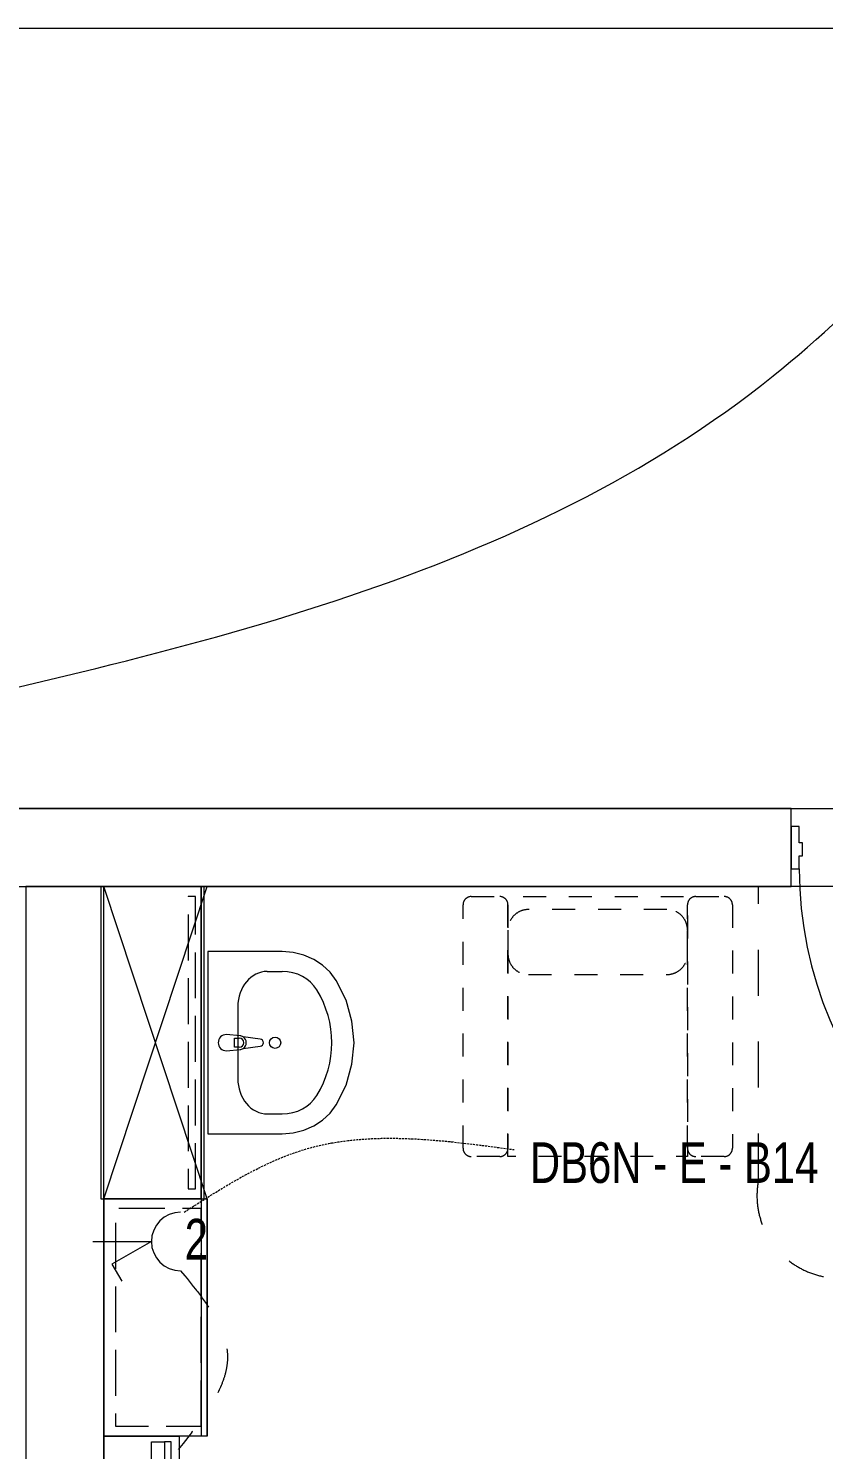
# Model space of a CAD drawing. Header units: millimetres. Extents: x -12392 to 16131, y -4930 to 15514.
# Drawn here: x 6143 to 8589, y -598 to 3773 of the extents above; entities that cross this region are included whole.
import ezdxf

# ---------------------------------------------------------------- set-up
doc = ezdxf.new("R2010")
doc.units = ezdxf.units.MM
for name, pattern in [('IMPORT-Dashed', [282.222223, 141.111112, -141.111112]), ('IMPORT-Hidden Line', [195.611112, 141.111112, -54.5]), ('IMPORT-Small Dashed', [141.111111, 70.555556, -70.555556]), ('WSP_NZ_Hidden', [9.5, 6.5, -3])]:
    doc.linetypes.add(name, pattern=pattern)
for name, color, linetype, lineweight in [('A-Des_ Columns', 250, 'Continuous', 13), ('A-Des_ Columns_Pen_No__183', 7, 'Continuous', 18), ('A-Des_ Columns_Pen_No__81', 251, 'Continuous', 18), ('A-Des_ Fittings General_Pen_No__1', 250, 'Continuous', 13), ('A-Des_ Fittings Joinery_Pen_No__81', 251, 'Continuous', 18), ('A-Des_ Fittings Plumbing', 250, 'Continuous', 13), ('A-Des_ Fittings Plumbing_Pen_No__81', 251, 'Continuous', 18), ('A-Des_ Walls', 250, 'Continuous', 13), ('A-Des_ Walls_Pen_No__81', 251, 'Continuous', 18), ('ARCHICAD Doors_Pen_No__81', 251, 'Continuous', 18), ('Essential Power - MEC1', 1, 'Continuous', 13), ('L06 Enlarged Ground Proposed Plan 01_GFEnlarged Proposed Plan 01_dwg', 8, 'Continuous', 13), ('New_A-Des_ Furniture - Room Chairs _Pen_No__4', 7, 'Continuous', 18), ('New_A-Des_ Zones_Pen_No__94', 7, 'Continuous', 18), ('Non-Essential Power - MEC', 10, 'Continuous', 13)]:
    doc.layers.add(name, color=color, linetype=linetype, lineweight=lineweight)
doc.styles.add('Arial Narrow', font='ARIALN.TTF', dxfattribs={"width": 0.9, "height": 125})

# ---------------------------------------------------------------- blocks, each defined once
blk = doc.blocks.new('L06 Enlarged Ground Proposed Plan 01_GFEnlarged Proposed Plan 01_dwg_CI Tools Door_9__1-12186637-NEW GROUND FLOOR LAYOUT - ELECTRICAL PROPOSED PLAN 01')
at = {"layer": 'ARCHICAD Doors_Pen_No__81', "color": 254, "flags": 128}
for points in [[(8524.7, 1228.3), (8524.7, 1268.3), (8514.7, 1268.3), (8514.7, 1318.3), (8489.7, 1318.3), (8489.7, 1188.3), (8514.7, 1188.3), (8514.7, 1228.3), (8524.7, 1228.3), (8524.7, 1268.3), (8514.7, 1268.3), (8514.7, 1318.3), (8489.7, 1318.3), (8489.7, 1188.3), (8514.7, 1188.3), (8514.7, 1228.3)], [(9699.7, 1228.3), (9699.7, 1268.3), (9709.7, 1268.3), (9709.7, 1318.3), (9734.7, 1318.3), (9734.7, 1188.3), (9709.7, 1188.3), (9709.7, 1228.3), (9699.7, 1228.3), (9699.7, 1268.3), (9709.7, 1268.3), (9709.7, 1318.3), (9734.7, 1318.3), (9734.7, 1188.3), (9709.7, 1188.3), (9709.7, 1228.3)], [(9669.7, -6.7), (9669.7, 1188.3), (9709.7, 1188.3), (9709.7, -6.7), (9669.7, -6.7), (9669.7, 1188.3), (9709.7, 1188.3), (9709.7, -6.7)]]:
    blk.add_lwpolyline(points, close=True, dxfattribs=at)
at = {"layer": 'ARCHICAD Doors_Pen_No__81', "color": 254}
blk.add_arc((9709.7, 1188.3), 1195, 180, 270, dxfattribs=at)
blk = doc.blocks.new('L06 Enlarged Ground Proposed Plan 01_GFEnlarged Proposed Plan 01_dwg_Wall_7_1-12186640-NEW GROUND FLOOR LAYOUT - ELECTRICAL PROPOSED PLAN 01')
at = {"layer": 'A-Des_ Walls', "color": 10, "flags": 128}
blk.add_lwpolyline([(3924.7, 1188.3), (3924.7, 1133.3), (8489.7, 1133.3), (8489.7, 1188.3), (8489.7, 1318.3), (8489.7, 1373.3), (3924.7, 1373.3), (3924.7, 1318.3)], close=True, dxfattribs=at)
at = {"layer": 'A-Des_ Walls_Pen_No__81', "color": 254}
blk.add_line((6374.7, 1133.3), (8489.7, 1133.3), dxfattribs=at)
at = {"layer": 'A-Des_ Walls_Pen_No__81', "color": 254, "flags": 128}
blk.add_lwpolyline([(8489.7, 1188.3), (8489.7, 1318.3), (8489.7, 1373.3), (5200.2, 1373.3)], dxfattribs=at)
blk.add_blockref('L06 Enlarged Ground Proposed Plan 01_GFEnlarged Proposed Plan 01_dwg_CI Tools Door_9__1-12186637-NEW GROUND FLOOR LAYOUT - ELECTRICAL PROPOSED PLAN 01', (0, 0))
blk = doc.blocks.new('L06 Enlarged Ground Proposed Plan 01_GFEnlarged Proposed Plan 01_dwg_Wall_40_1-12186697-NEW GROUND FLOOR LAYOUT - ELECTRICAL PROPOSED PLAN 01')
at = {"layer": 'A-Des_ Walls', "color": 10, "flags": 128}
blk.add_lwpolyline([(6134.7, 1133.3), (6134.7, -3866.7), (6374.7, -3866.7), (6374.7, 1133.3)], close=True, dxfattribs=at)
at = {"layer": 'A-Des_ Walls_Pen_No__81', "color": 254}
blk.add_line((6374.7, -3866.7), (6374.7, 1133.3), dxfattribs=at)
blk = doc.blocks.new('L06 Enlarged Ground Proposed Plan 01_GFEnlarged Proposed Plan 01_dwg_Basin 24_78__1-12186932-NEW GROUND FLOOR LAYOUT - ELECTRICAL PROPOSED PLAN 01')
at = {"layer": 'A-Des_ Fittings Plumbing', "color": 10, "flags": 128}
blk.add_lwpolyline([(6694.7, 373.3), (6923.8, 373.3), (6957.5, 376), (6990.1, 384), (7020.7, 397.1), (7048.1, 414.8), (7071.5, 436.6), (7090.3, 461.8), (7120.2, 522.7), (7138.5, 587.1), (7144.7, 653.3), (7138.5, 719.5), (7120.2, 784), (7090.3, 844.8), (7071.5, 870), (7048.1, 891.8), (7020.7, 909.5), (6990.1, 922.6), (6957.5, 930.6), (6923.8, 933.3), (6694.7, 933.3)], close=True, dxfattribs=at)
at = {"layer": 'A-Des_ Fittings Plumbing_Pen_No__81', "color": 254}
for p, q in [((6878, 872.4), (6923.8, 872.4)), ((6787, 764.2), (6787, 542.4)), ((6794, 674.3), (6752, 678.3)), ((6856.4, 664.4), (6803.5, 671)), ((6752, 628.3), (6794, 632.3)), ((6803.5, 635.6), (6856.4, 642.2)), ((6878, 434.2), (6923.8, 434.2))]:
    blk.add_line(p, q, dxfattribs=at)
at = {"layer": 'A-Des_ Fittings Plumbing_Pen_No__81', "color": 254, "flags": 128}
blk.add_lwpolyline([(6694.7, 373.3), (6923.8, 373.3), (6957.5, 376), (6990.1, 384), (7020.7, 397.1), (7048.1, 414.8), (7071.5, 436.6), (7090.3, 461.8), (7120.2, 522.7), (7138.5, 587.1), (7144.7, 653.3), (7138.5, 719.5), (7120.2, 784), (7090.3, 844.8), (7071.5, 870), (7048.1, 891.8), (7020.7, 909.5), (6990.1, 922.6), (6957.5, 930.6), (6923.8, 933.3), (6694.7, 933.3)], close=True, dxfattribs=at)
blk.add_lwpolyline([(6791.8, 639.7), (6776.9, 639.7), (6776.9, 666.9), (6791.8, 666.9)], dxfattribs=at)
at = {"layer": 'A-Des_ Fittings Plumbing_Pen_No__81', "color": 254}
blk.add_circle((6901.8, 653.3), 17.5, dxfattribs=at)
for centre, radius, start, end in [((6752, 653.3), 25, 90, 270), ((6791.8, 653.3), 13.6, 270, 90), ((6792.1, 653.3), 21.1, 57.229, 84.8304), ((6792.1, 653.3), 21.1, 302.771, 57.229), ((6855, 653.3), 11.2, 277.1389, 82.8611), ((6792.1, 653.3), 21.1, 275.1696, 302.771)]:
    blk.add_arc(centre, radius, start, end, dxfattribs=at)
for centre, major_axis, ratio, start_param, end_param in [((6878, 764.1), (0, 108.3), 0.83962, 0, 1.570796), ((6923.8, 764.2), (121.2, 0), 0.892754, 0.496975, 1.570796), ((6694.7, 653.3), (381.8, 0), 0.892754, 5.78621, 6.78016), ((6878, 542.5), (0, 108.3), 0.83962, 1.570796, 3.141593), ((6923.8, 542.4), (-121.2, 0), 0.892754, 1.570796, 2.644618)]:
    blk.add_ellipse(centre, major_axis=major_axis, ratio=ratio, start_param=start_param, end_param=end_param, dxfattribs=at)
blk = doc.blocks.new('L06 Enlarged Ground Proposed Plan 01_GFEnlarged Proposed Plan 01_dwg_Overstuffed Chair 24-12186952-NEW GROUND FLOOR LAYOUT - ELECTRICAL PROPOSED PLAN 01')
at = {"layer": 'New_A-Des_ Furniture - Room Chairs _Pen_No__4', "color": 253, "linetype": 'IMPORT-Small Dashed'}
for p, q in [((7505.6, 1103), (7592.9, 1103)), ((8196.2, 1103), (8283.5, 1103)), ((7480.2, 328.4), (7480.2, 1077.6)), ((7618.3, 1077.6), (7618.3, 328.4)), ((8107.3, 1063), (7681.8, 1063)), ((8170.8, 328.4), (8170.8, 1077.6)), ((8308.9, 1077.6), (8308.9, 328.4)), ((7618.3, 999.5), (7618.3, 926.5)), ((8170.8, 926.5), (8170.8, 999.5)), ((7681.8, 863), (8107.3, 863)), ((7592.9, 303), (7505.6, 303)), ((8283.5, 303), (8196.2, 303))]:
    blk.add_line(p, q, dxfattribs=at)
at = {"layer": 'New_A-Des_ Furniture - Room Chairs _Pen_No__4', "color": 253, "linetype": 'IMPORT-Small Dashed', "flags": 128}
blk.add_lwpolyline([(7618.3, 303), (7618.3, 1103), (8170.8, 1103), (8170.8, 303)], close=True, dxfattribs=at)
at = {"layer": 'New_A-Des_ Furniture - Room Chairs _Pen_No__4', "color": 253, "linetype": 'IMPORT-Small Dashed'}
for centre, radius, start, end in [((7505.6, 1077.6), 25.4, 90, 180), ((7592.9, 1077.6), 25.4, 0, 90), ((8196.2, 1077.6), 25.4, 90, 180), ((8283.5, 1077.6), 25.4, 0, 90), ((7681.8, 999.5), 63.5, 90, 180), ((8107.3, 999.5), 63.5, 360, 90), ((7681.8, 926.5), 63.5, 180, 270), ((8107.3, 926.5), 63.5, 270, 360), ((7505.6, 328.4), 25.4, 180, 270), ((7592.9, 328.4), 25.4, 270, 0), ((8196.2, 328.4), 25.4, 180, 270), ((8283.5, 328.4), 25.4, 270, 0)]:
    blk.add_arc(centre, radius, start, end, dxfattribs=at)
blk = doc.blocks.new('L06 Enlarged Ground Proposed Plan 01_GFEnlarged Proposed Plan 01_dwg_Column_23_1-12187087-NEW GROUND FLOOR LAYOUT - ELECTRICAL PROPOSED PLAN 01')
at = {"layer": 'A-Des_ Columns', "color": 10, "flags": 128}
blk.add_lwpolyline([(6683.7, 1133.3), (6365.7, 1133.3), (6365.7, 173.3), (6683.7, 173.3)], close=True, dxfattribs=at)
at = {"layer": 'A-Des_ Columns_Pen_No__81', "color": 254, "flags": 128}
blk.add_lwpolyline([(6683.7, 1133.3), (6365.7, 1133.3), (6365.7, 173.3), (6683.7, 173.3)], close=True, dxfattribs=at)
blk = doc.blocks.new('L06 Enlarged Ground Proposed Plan 01_GFEnlarged Proposed Plan 01_dwg_Cadimage Cabinet_194__1-12187223-NEW GROUND FLOOR LAYOUT - ELECTRICAL PROPOSED PLAN 01')
at = {"layer": 'A-Des_ Fittings Joinery_Pen_No__81', "color": 254, "flags": 128}
for points in [[(6374.7, -556.7), (6374.7, 173.3), (6674.7, 173.3), (6674.7, -556.7)], [(6692.7, 173.3), (6692.7, -556.7)]]:
    blk.add_lwpolyline(points, close=True, dxfattribs=at)
at = {"layer": 'A-Des_ Fittings Joinery_Pen_No__81', "color": 254, "linetype": 'IMPORT-Hidden Line', "flags": 128}
blk.add_lwpolyline([(6674.7, -526.7), (6674.7, 143.3), (6410.7, 143.3), (6410.7, -526.7)], close=True, dxfattribs=at)
blk = doc.blocks.new('L06 Enlarged Ground Proposed Plan 01_GFEnlarged Proposed Plan 01_dwg_Cadimage Cabinet_195__1-12187224-NEW GROUND FLOOR LAYOUT - ELECTRICAL PROPOSED PLAN 01')
at = {"layer": 'A-Des_ Fittings Joinery_Pen_No__81', "color": 254, "flags": 128}
for points in [[(6374.7, -956.7), (6374.7, -556.7), (6606.7, -556.7), (6606.7, -956.7), (6374.7, -956.7), (6374.7, -556.7), (6606.7, -556.7), (6606.7, -956.7)], [(6581.7, -938.7), (6581.7, -574.7), (6561.7, -574.7), (6561.7, -938.7)]]:
    blk.add_lwpolyline(points, close=True, dxfattribs=at)
blk.add_lwpolyline([(6561.7, -938.7), (6521.7, -938.7), (6521.7, -574.7), (6561.7, -574.7)], dxfattribs=at)
blk = doc.blocks.new('L06 Enlarged Ground Proposed Plan 01_GFEnlarged Proposed Plan 01_dwg_Cadimage Cabinet_196__1-12187225-NEW GROUND FLOOR LAYOUT - ELECTRICAL PROPOSED PLAN 01')
at = {"layer": 'A-Des_ Fittings Joinery_Pen_No__81', "color": 254}
blk.add_line((6692.7, -538.7), (6692.7, 155.3), dxfattribs=at)
at = {"layer": 'A-Des_ Fittings Joinery_Pen_No__81', "color": 254, "flags": 128}
blk.add_lwpolyline([(6374.7, -556.7), (6374.7, 173.3), (6692.7, 173.3), (6692.7, -556.7), (6374.7, -556.7), (6374.7, 173.3), (6692.7, 173.3), (6692.7, -556.7)], close=True, dxfattribs=at)
blk = doc.blocks.new('L06 Enlarged Ground Proposed Plan 01_GFEnlarged Proposed Plan 01_dwg_Cadimage Cabinet_197__1-12187226-NEW GROUND FLOOR LAYOUT - ELECTRICAL PROPOSED PLAN 01')
at = {"layer": 'A-Des_ Fittings Joinery_Pen_No__81', "color": 254}
blk.add_line((6674.7, 173.3), (6674.7, 1133.3), dxfattribs=at)
at = {"layer": 'A-Des_ Fittings Joinery_Pen_No__81', "color": 254, "linetype": 'IMPORT-Hidden Line', "flags": 128}
blk.add_lwpolyline([(6656.7, 203.3), (6656.7, 1103.3), (6634.7, 1103.3), (6634.7, 203.3)], close=True, dxfattribs=at)
blk = doc.blocks.new('L06 Enlarged Ground Proposed Plan 01_GFEnlarged Proposed Plan 01_dwg-12095837-NEW GROUND FLOOR LAYOUT - ELECTRICAL PROPOSED PLAN 01')
at = {"layer": 'A-Des_ Columns_Pen_No__183', "color": 253}
for p, q in [((6374.7, 173.3), (6692.7, 1133.3)), ((6692.7, 173.3), (6374.7, 1133.3))]:
    blk.add_line(p, q, dxfattribs=at)
at = {"layer": 'A-Des_ Fittings General_Pen_No__1', "color": 9, "linetype": 'IMPORT-Dashed'}
blk.add_line((8389.4, 233.3), (8389.4, 1133.3), dxfattribs=at)
blk.add_arc((8639.2, 183.5), 254.7, 168.7264, 258.7263, dxfattribs=at)
at = {"layer": 'New_A-Des_ Zones_Pen_No__94', "color": 253, "flags": 128}
for points in [[(-10965.3, 3773.3), (-10965.3, 1373.3), (5200.2, 1373.3), (12066.4, 1373.3)], [(12066.4, 3773.3), (4159.7, 3773.3), (2189.7, 3773.3), (-2917.7, 3773.3)]]:
    blk.add_lwpolyline(points, dxfattribs=at)
blk.add_lwpolyline([(6674.7, 173.3), (6374.7, 173.3), (6374.7, -3866.7), (11944.7, -3866.7), (11944.7, -3711.7), (11794.7, -3711.7), (11794.7, -2561.7), (11944.7, -2561.7), (11944.7, -1116.7), (10054.7, -1116.7), (10054.7, -1936.7), (9934.7, -1936.7), (9934.7, 1133.3), (6674.7, 1133.3)], close=True, dxfattribs=at)
for name in ['L06 Enlarged Ground Proposed Plan 01_GFEnlarged Proposed Plan 01_dwg_Wall_7_1-12186640-NEW GROUND FLOOR LAYOUT - ELECTRICAL PROPOSED PLAN 01', 'L06 Enlarged Ground Proposed Plan 01_GFEnlarged Proposed Plan 01_dwg_Wall_40_1-12186697-NEW GROUND FLOOR LAYOUT - ELECTRICAL PROPOSED PLAN 01', 'L06 Enlarged Ground Proposed Plan 01_GFEnlarged Proposed Plan 01_dwg_Column_23_1-12187087-NEW GROUND FLOOR LAYOUT - ELECTRICAL PROPOSED PLAN 01', 'L06 Enlarged Ground Proposed Plan 01_GFEnlarged Proposed Plan 01_dwg_Cadimage Cabinet_197__1-12187226-NEW GROUND FLOOR LAYOUT - ELECTRICAL PROPOSED PLAN 01', 'L06 Enlarged Ground Proposed Plan 01_GFEnlarged Proposed Plan 01_dwg_Overstuffed Chair 24-12186952-NEW GROUND FLOOR LAYOUT - ELECTRICAL PROPOSED PLAN 01', 'L06 Enlarged Ground Proposed Plan 01_GFEnlarged Proposed Plan 01_dwg_Basin 24_78__1-12186932-NEW GROUND FLOOR LAYOUT - ELECTRICAL PROPOSED PLAN 01', 'L06 Enlarged Ground Proposed Plan 01_GFEnlarged Proposed Plan 01_dwg_Cadimage Cabinet_194__1-12187223-NEW GROUND FLOOR LAYOUT - ELECTRICAL PROPOSED PLAN 01', 'L06 Enlarged Ground Proposed Plan 01_GFEnlarged Proposed Plan 01_dwg_Cadimage Cabinet_196__1-12187225-NEW GROUND FLOOR LAYOUT - ELECTRICAL PROPOSED PLAN 01', 'L06 Enlarged Ground Proposed Plan 01_GFEnlarged Proposed Plan 01_dwg_Cadimage Cabinet_195__1-12187224-NEW GROUND FLOOR LAYOUT - ELECTRICAL PROPOSED PLAN 01']:
    blk.add_blockref(name, (0, 0))

msp = doc.modelspace()

# ---------------------------------------------------------------- linework, layer by layer
at = {"layer": 'Essential Power - MEC1', "lineweight": 18}
for p, q in [((6341.3, 41.5), (6521.3, 41.5)), ((6521.3, 41.5), (6400, -28.5)), ((6400, -28.5), (6430, -80.5))]:
    msp.add_line(p, q, dxfattribs=at)
msp.add_arc((6611.3, 41.5), 90, 90, 270, dxfattribs=at)
at = {"layer": 'Essential Power - MEC1', "color": 18, "linetype": 'WSP_NZ_Hidden', "true_color": 0x000000}
msp.add_spline([(6622.3, 132.1), (6990.6, 324.3), (7637.2, 324.3)], degree=3, dxfattribs=at)
at = {"layer": 'Essential Power - MEC1', "linetype": 'IMPORT-Dashed'}
msp.add_spline([(6611.3, -48.3), (6755.3, -306.1), (6604, -597.8)], degree=3, dxfattribs=at)
at = {"layer": 'Non-Essential Power - MEC'}
msp.add_spline([(5639.4, 1641.4), (8434.6, 2704.6), (9221.6, 3502.1)], degree=3, dxfattribs=at)

# ---------------------------------------------------------------- block references
at = {"layer": 'L06 Enlarged Ground Proposed Plan 01_GFEnlarged Proposed Plan 01_dwg', "color": 253, "lineweight": 18}
msp.add_blockref('L06 Enlarged Ground Proposed Plan 01_GFEnlarged Proposed Plan 01_dwg-12095837-NEW GROUND FLOOR LAYOUT - ELECTRICAL PROPOSED PLAN 01', (0, 0), dxfattribs=at)

# ---------------------------------------------------------------- texts
at = {"layer": 'Essential Power - MEC1', "color": 7, "insert": (7685.8, 346.9), "char_height": 125, "width": 3279.303, "attachment_point": 1, "style": 'Arial Narrow'}
msp.add_mtext('DB6N - E - B14', dxfattribs=at)
at = {"layer": 'Essential Power - MEC1', "color": 1, "insert": (6623.8, 111.3), "char_height": 125, "width": 86.582, "attachment_point": 1, "style": 'Arial Narrow'}
msp.add_mtext('2', dxfattribs=at)

doc.saveas('drawing.dxf')
